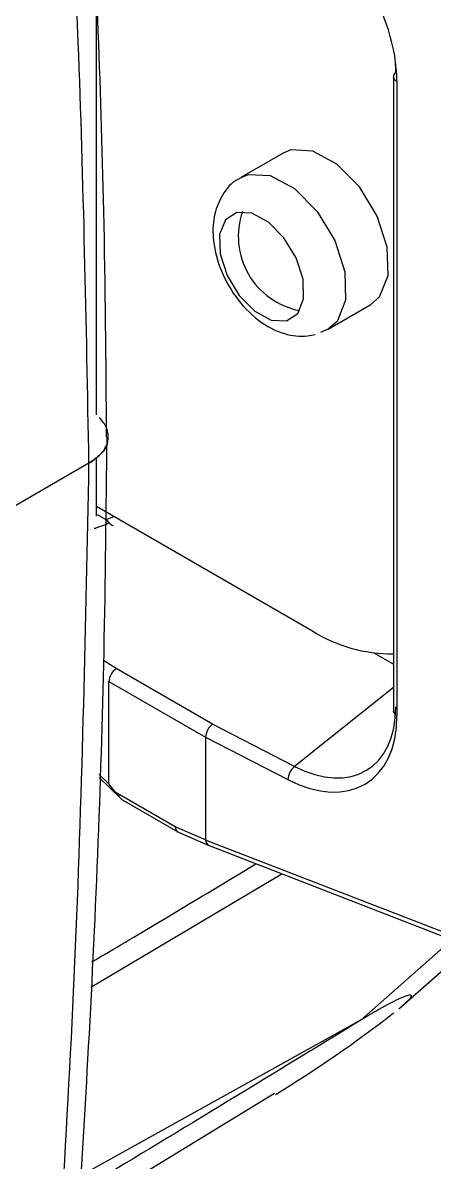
# Model space of a CAD drawing. Extents: x 7 to 135, y 1 to 99.
# Drawn here: x 98.099 to 98.476, y 77.92 to 78.962 of the extents above; entities that cross this region are included whole.
import ezdxf

# ---------------------------------------------------------------- set-up
doc = ezdxf.new("R2010")
doc.units = 0
doc.header["$MEASUREMENT"] = 0
doc.layers.add('OBJECT', color=7, linetype='CONTINUOUS')

msp = doc.modelspace()

# ---------------------------------------------------------------- linework, layer by layer
at = {"layer": 'OBJECT'}
for p, q in [((98.167, 78.6033), (98.167, 79.1646)), ((98.4383, 78.9124), (98.4383, 78.3327)), ((98.4416, 78.9081), (98.4416, 78.3284)), ((98.3376, 78.8425), (98.2987, 78.82)), ((98.3787, 78.6815), (98.4176, 78.7039)), ((98.3787, 78.6815), (98.3718, 78.6786)), ((98.16, 78.5589), (97.3636, 78.0991)), ((98.16, 78.5589), (97.3848, 78.1114)), ((98.167, 78.5105), (98.167, 78.5643)), ((98.167, 78.5196), (98.3638, 78.406)), ((98.1756, 78.5073), (98.1677, 78.5118)), ((98.1829, 78.5104), (98.1756, 78.5073)), ((98.4204, 78.3856), (98.4383, 78.3753)), ((98.1849, 78.3713), (98.1734, 78.3787)), ((98.2729, 78.3205), (98.1849, 78.3713)), ((98.1782, 78.266), (98.1782, 78.3596)), ((98.1782, 78.3596), (98.2666, 78.3085)), ((98.1782, 78.3596), (98.1782, 78.3596)), ((98.4383, 78.354), (98.348, 78.2819)), ((98.348, 78.2819), (98.2729, 78.3205)), ((98.2666, 78.3085), (98.2666, 78.2147)), ((98.2666, 78.3085), (98.3419, 78.2698)), ((98.1692, 78.2719), (98.1894, 78.2524)), ((98.1782, 78.266), (98.1693, 78.2746)), ((98.2389, 78.2267), (98.1841, 78.2584)), ((98.1916, 78.2506), (98.2413, 78.222)), ((98.2666, 78.2147), (98.2389, 78.2267)), ((98.2417, 78.2218), (98.2696, 78.2096)), ((98.5709, 78.0966), (98.2666, 78.2146)), ((98.2698, 78.2095), (98.574, 78.0916)), ((98.1617, 78.0801), (98.3364, 78.1837)), ((98.4917, 78.1235), (98.409, 78.0503)), ((98.4433, 78.0602), (98.5079, 78.1172)), ((98.409, 78.0503), (98.1523, 77.9078)), ((98.1501, 77.8739), (98.3297, 77.9834))]:
    msp.add_line(p, q, dxfattribs=at)
at = {"layer": 'OBJECT', "flags": 128}
for points in [[(98.4176, 78.7039), (98.4257, 78.711), (98.4335, 78.7304), (98.4327, 78.7564), (98.4236, 78.7848), (98.4074, 78.8115), (98.3867, 78.8324), (98.3647, 78.8443), (98.3446, 78.8453), (98.3376, 78.8425)], [(98.299, 78.8202), (98.3057, 78.8228), (98.3258, 78.8218), (98.3479, 78.81), (98.3685, 78.7891), (98.3847, 78.7624), (98.3938, 78.7339), (98.3946, 78.708), (98.3868, 78.6886), (98.3787, 78.6815)], [(98.2951, 78.7882), (98.2848, 78.7814), (98.2794, 78.7681), (98.28, 78.7503), (98.2863, 78.7307), (98.2973, 78.7123), (98.3116, 78.698), (98.3267, 78.6898), (98.3405, 78.6891), (98.3509, 78.6959), (98.3562, 78.7093), (98.3557, 78.7271), (98.3494, 78.7467), (98.3383, 78.765), (98.3241, 78.7794), (98.3089, 78.7875), (98.2951, 78.7882)]]:
    msp.add_lwpolyline(points, dxfattribs=at)
at = {"layer": 'OBJECT'}
for centre, radius, start, end in [((98.4429, 78.9121), 0.00463, 119.4917, 176.0534), ((98.4433, 78.9129), 0.00506, 185.2887, 250.0213), ((98.3654, 78.7662), 0.0689, 160.7328, 259.2616), ((98.1686, 78.4975), 0.012, 34.9126, 54.563), ((98.1873, 78.5148), 0.0137, 229.539, 248.519), ((98.4361, 78.5193), 0.1344, 237.4679, 270.9094), ((98.4433, 78.3331), 0.00506, 185.2887, 250.0213), ((98.3582, 78.2692), 0.0163, 128.7797, 177.8068), ((97.7206, 78.9817), 1.171, 301.384, 307.8134)]:
    msp.add_arc(centre, radius, start, end, dxfattribs=at)
for centre, major_axis, ratio, start_param, end_param in [((98.3411, 78.9599), (-0.0726, 0.1139), 0.608944, 3.904062, 5.467262), ((98.3478, 78.9642), (-0.0676, 0.1053), 0.60375, 3.902446, 3.993627), ((98.1855, 78.3635), (0.00523, 0.00853), 0.591402, 0.888066, 2.371596), ((98.3478, 78.3852), (-0.0665, 0.1065), 0.60747, 2.343934, 3.907134), ((98.2735, 78.3127), (0.00479, 0.00878), 0.563255, 0.858917, 2.342447), ((98.3411, 78.3809), (-0.0728, 0.1143), 0.605309, 2.338179, 3.901379), ((98.3087, 78.1509), (0.1304, -0.1154), 0.036351, 3.173733, 3.474403), ((98.246, 78.2308), (0.00451, 0.00894), 0.611471, 2.321597, 3.176109), ((98.4076, 78.1604), (0.141, -0.0544), 0.050809, 3.161195, 3.167549), ((98.2735, 78.2188), (0.00381, 0.00925), 0.627458, 2.280628, 3.1544)]:
    msp.add_ellipse(centre, major_axis=major_axis, ratio=ratio, start_param=start_param, end_param=end_param, dxfattribs=at)
for points, knots in [([(98.1761, 78.5828), (98.1756, 78.6518), (98.1741, 78.8392), (98.1607, 79.1367), (98.1481, 79.3674), (98.1382, 79.4805), (98.138, 79.4824)], [0, 0, 0, 0, 0.225703, 0.612224, 0.99322, 1, 1, 1, 1]), ([(98.16, 78.5589), (98.1576, 78.6877), (98.1519, 78.9869), (98.1326, 79.2777), (98.1216, 79.4433)], [0, 0, 0, 0, 0.430633, 1, 1, 1, 1]), ([(98.2994, 78.8197), (98.2983, 78.8193), (98.291, 78.8165), (98.2816, 78.8047), (98.2738, 78.7865), (98.2725, 78.7638), (98.2786, 78.7375), (98.2932, 78.7103), (98.314, 78.6886), (98.3368, 78.6765), (98.3552, 78.6742), (98.3645, 78.6761), (98.3668, 78.6766)], [0, 0, 0, 0, 0.018706, 0.117644, 0.212635, 0.32043, 0.449484, 0.586988, 0.726349, 0.856877, 0.964537, 1, 1, 1, 1]), ([(98.16, 78.5589), (98.1643, 78.562), (98.173, 78.568), (98.1783, 78.5795), (98.1775, 78.591), (98.1721, 78.5976), (98.1696, 78.6007)], [0, 0, 0, 0, 0.257626, 0.515249, 0.772905, 1, 1, 1, 1]), ([(98.1384, 77.6892), (98.1457, 77.7977), (98.1616, 78.0323), (98.1739, 78.33), (98.1758, 78.5173), (98.1765, 78.5825)], [0, 0, 0, 0, 0.359544, 0.777138, 1, 1, 1, 1]), ([(98.1768, 78.5828), (98.1769, 78.5813), (98.1775, 78.5758), (98.1718, 78.5672), (98.1638, 78.5616), (98.16, 78.5589)], [0, 0, 0, 0, 0.1731806, 0.612856, 1, 1, 1, 1]), ([(98.1221, 77.6687), (98.1318, 77.8188), (98.1511, 78.1192), (98.1571, 78.4123), (98.16, 78.5589)], [0, 0, 0, 0, 0.4997, 1, 1, 1, 1]), ([(98.1784, 78.5044), (98.1769, 78.5036), (98.1738, 78.5021), (98.1703, 78.5013), (98.1678, 78.5002), (98.1653, 78.4994), (98.1647, 78.4992)], [0, 0, 0, 0, 0.276398, 0.561777, 0.909303, 1, 1, 1, 1]), ([(98.1841, 78.2584), (98.1852, 78.2571), (98.187, 78.255), (98.1895, 78.2521), (98.191, 78.2511), (98.1917, 78.2507)], [0, 0, 0, 0, 0.447446, 0.758416, 1, 1, 1, 1]), ([(98.1626, 78.1032), (98.1831, 78.1153), (98.2332, 78.1449), (98.2831, 78.1751), (98.3125, 78.193)], [0, 0, 0, 0, 0.408599, 1, 1, 1, 1]), ([(98.4466, 78.0635), (98.4485, 78.0651), (98.4553, 78.0708), (98.4557, 78.0739), (98.4465, 78.0713), (98.4287, 78.0621), (98.4145, 78.0536), (98.409, 78.0503)], [0, 0, 0, 0, 0.10017, 0.350187, 0.61061, 0.848815, 1, 1, 1, 1]), ([(98.409, 78.0503), (98.3657, 78.0238), (98.2804, 77.9717), (98.1944, 77.9197), (98.152, 77.8944), (98.1514, 77.894)], [0, 0, 0, 0, 0.505239, 0.992761, 1, 1, 1, 1])]:
    msp.add_open_spline(points, degree=3, knots=knots, dxfattribs=at)

doc.saveas('drawing.dxf')
